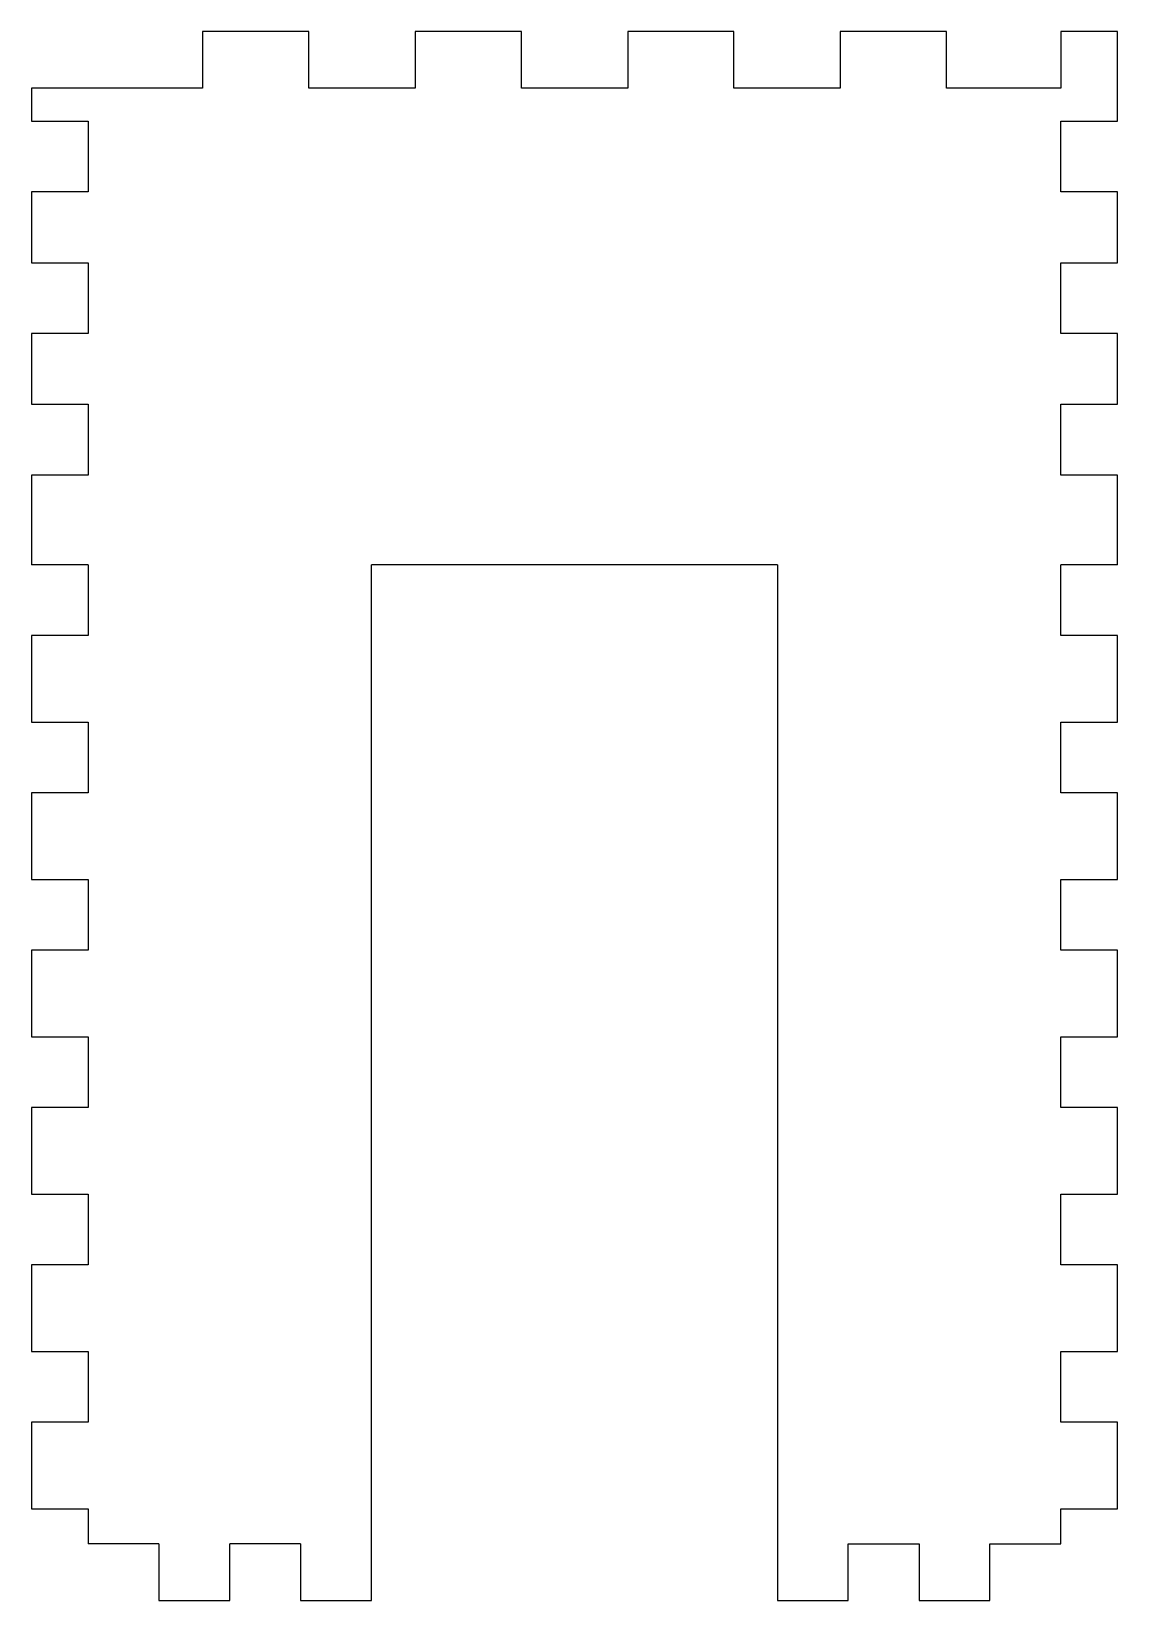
# Model space of a CAD drawing. Header units: millimetres. Extents: x -57 to 58, y 480 to 646.
import ezdxf

# ---------------------------------------------------------------- set-up
doc = ezdxf.new("R2010")
doc.units = ezdxf.units.MM
doc.layers.get('0').update_dxf_attribs({"linetype": 'CONTINUOUS'})

msp = doc.modelspace()

# ---------------------------------------------------------------- linework, layer by layer
for p, q in [((-28.12, 646.38), (-39.37, 646.38)), ((-39.37, 646.38), (-39.37, 640.38)), ((-28.12, 640.38), (-28.12, 646.38)), ((-5.62, 646.38), (-16.87, 646.38)), ((-16.87, 646.38), (-16.87, 640.38)), ((-5.62, 640.38), (-5.62, 646.38)), ((16.88, 646.38), (5.63, 646.38)), ((5.63, 646.38), (5.63, 640.38)), ((16.88, 640.38), (16.88, 646.38)), ((39.38, 646.38), (28.13, 646.38)), ((28.13, 646.38), (28.13, 640.38)), ((39.38, 640.38), (39.38, 646.38)), ((57.5, 646.38), (51.5, 646.38)), ((51.5, 646.38), (51.5, 640.38)), ((57.5, 636.88), (57.5, 646.38)), ((-39.37, 640.38), (-57.5, 640.38)), ((-57.5, 640.38), (-57.5, 636.88)), ((-16.87, 640.38), (-28.12, 640.38)), ((5.63, 640.38), (-5.62, 640.38)), ((28.13, 640.38), (16.88, 640.38)), ((51.5, 640.38), (39.38, 640.38)), ((-57.5, 636.88), (-51.5, 636.88)), ((-51.5, 636.88), (-51.5, 629.38)), ((51.5, 629.38), (51.5, 636.88)), ((51.5, 636.88), (57.5, 636.88)), ((-51.5, 629.38), (-57.5, 629.38)), ((-57.5, 629.38), (-57.5, 621.88)), ((57.5, 629.38), (51.5, 629.38)), ((57.5, 621.88), (57.5, 629.38)), ((-57.5, 621.88), (-51.5, 621.88)), ((-51.5, 621.88), (-51.5, 614.38)), ((51.5, 614.38), (51.5, 621.88)), ((51.5, 621.88), (57.5, 621.88)), ((-51.5, 614.38), (-57.5, 614.38)), ((-57.5, 614.38), (-57.5, 606.88)), ((57.5, 614.38), (51.5, 614.38)), ((57.5, 606.88), (57.5, 614.38)), ((-57.5, 606.88), (-51.5, 606.88)), ((-51.5, 606.88), (-51.5, 599.38)), ((51.5, 599.38), (51.5, 606.88)), ((51.5, 606.88), (57.5, 606.88)), ((-51.5, 599.38), (-57.5, 599.38)), ((-57.5, 599.38), (-57.5, 589.88)), ((57.5, 599.38), (51.5, 599.38)), ((57.5, 589.88), (57.5, 599.38)), ((-51.5, 589.88), (-57.5, 589.88)), ((-51.5, 589.88), (-51.5, 582.38)), ((-21.5, 486.16), (-21.5, 589.88)), ((21.5, 589.88), (-21.5, 589.88)), ((21.5, 589.88), (21.5, 480.16)), ((51.5, 582.38), (51.5, 589.88)), ((57.5, 589.88), (51.5, 589.88)), ((-51.5, 582.38), (-57.5, 582.38)), ((-57.5, 582.38), (-57.5, 573.22)), ((57.5, 582.38), (51.5, 582.38)), ((57.5, 573.22), (57.5, 582.38)), ((-57.5, 573.22), (-51.5, 573.22)), ((-51.5, 573.22), (-51.5, 565.72)), ((51.5, 565.72), (51.5, 573.22)), ((51.5, 573.22), (57.5, 573.22)), ((-51.5, 565.72), (-57.5, 565.72)), ((-57.5, 565.72), (-57.5, 556.55)), ((57.5, 565.72), (51.5, 565.72)), ((57.5, 556.55), (57.5, 565.72)), ((-57.5, 556.55), (-51.5, 556.55)), ((-51.5, 556.55), (-51.5, 549.05)), ((51.5, 549.05), (51.5, 556.55)), ((51.5, 556.55), (57.5, 556.55)), ((-51.5, 549.05), (-57.5, 549.05)), ((-57.5, 549.05), (-57.5, 539.88)), ((57.5, 549.05), (51.5, 549.05)), ((57.5, 539.88), (57.5, 549.05)), ((-57.5, 539.88), (-51.5, 539.88)), ((-51.5, 539.88), (-51.5, 532.38)), ((51.5, 532.38), (51.5, 539.88)), ((51.5, 539.88), (57.5, 539.88)), ((-51.5, 532.38), (-57.5, 532.38)), ((-57.5, 532.38), (-57.5, 523.22)), ((57.5, 532.38), (51.5, 532.38)), ((57.5, 523.22), (57.5, 532.38)), ((-57.5, 523.22), (-51.5, 523.22)), ((-51.5, 523.22), (-51.5, 515.72)), ((51.5, 515.72), (51.5, 523.22)), ((51.5, 523.22), (57.5, 523.22)), ((-51.5, 515.72), (-57.5, 515.72)), ((-57.5, 515.72), (-57.5, 506.55)), ((57.5, 515.72), (51.5, 515.72)), ((57.5, 506.55), (57.5, 515.72)), ((-57.5, 506.55), (-51.5, 506.55)), ((-51.5, 506.55), (-51.5, 499.05)), ((51.5, 499.05), (51.5, 506.55)), ((51.5, 506.55), (57.5, 506.55)), ((-51.5, 499.05), (-57.5, 499.05)), ((-57.5, 499.05), (-57.5, 489.88)), ((57.5, 499.05), (51.5, 499.05)), ((57.5, 489.88), (57.5, 499.05)), ((-57.5, 489.88), (-51.5, 489.88)), ((-51.5, 489.88), (-51.5, 486.16)), ((51.5, 486.16), (51.5, 489.88)), ((51.5, 489.88), (57.5, 489.88)), ((-44, 486.16), (-51.5, 486.16)), ((-44, 486.16), (-44, 480.16)), ((-36.5, 480.16), (-36.5, 486.16)), ((-29, 486.16), (-36.5, 486.16)), ((-29, 486.16), (-29, 480.16)), ((-21.5, 480.16), (-21.5, 486.16)), ((28.98, 480.16), (28.98, 486.16)), ((28.98, 486.16), (36.48, 486.16)), ((36.48, 486.16), (36.48, 480.16)), ((43.98, 480.16), (43.98, 486.16)), ((43.98, 486.16), (51.5, 486.16)), ((-44, 480.16), (-36.5, 480.16)), ((-29, 480.16), (-21.5, 480.16)), ((21.5, 480.16), (28.98, 480.16)), ((36.48, 480.16), (43.98, 480.16))]:
    msp.add_line(p, q)

doc.saveas('drawing.dxf')
